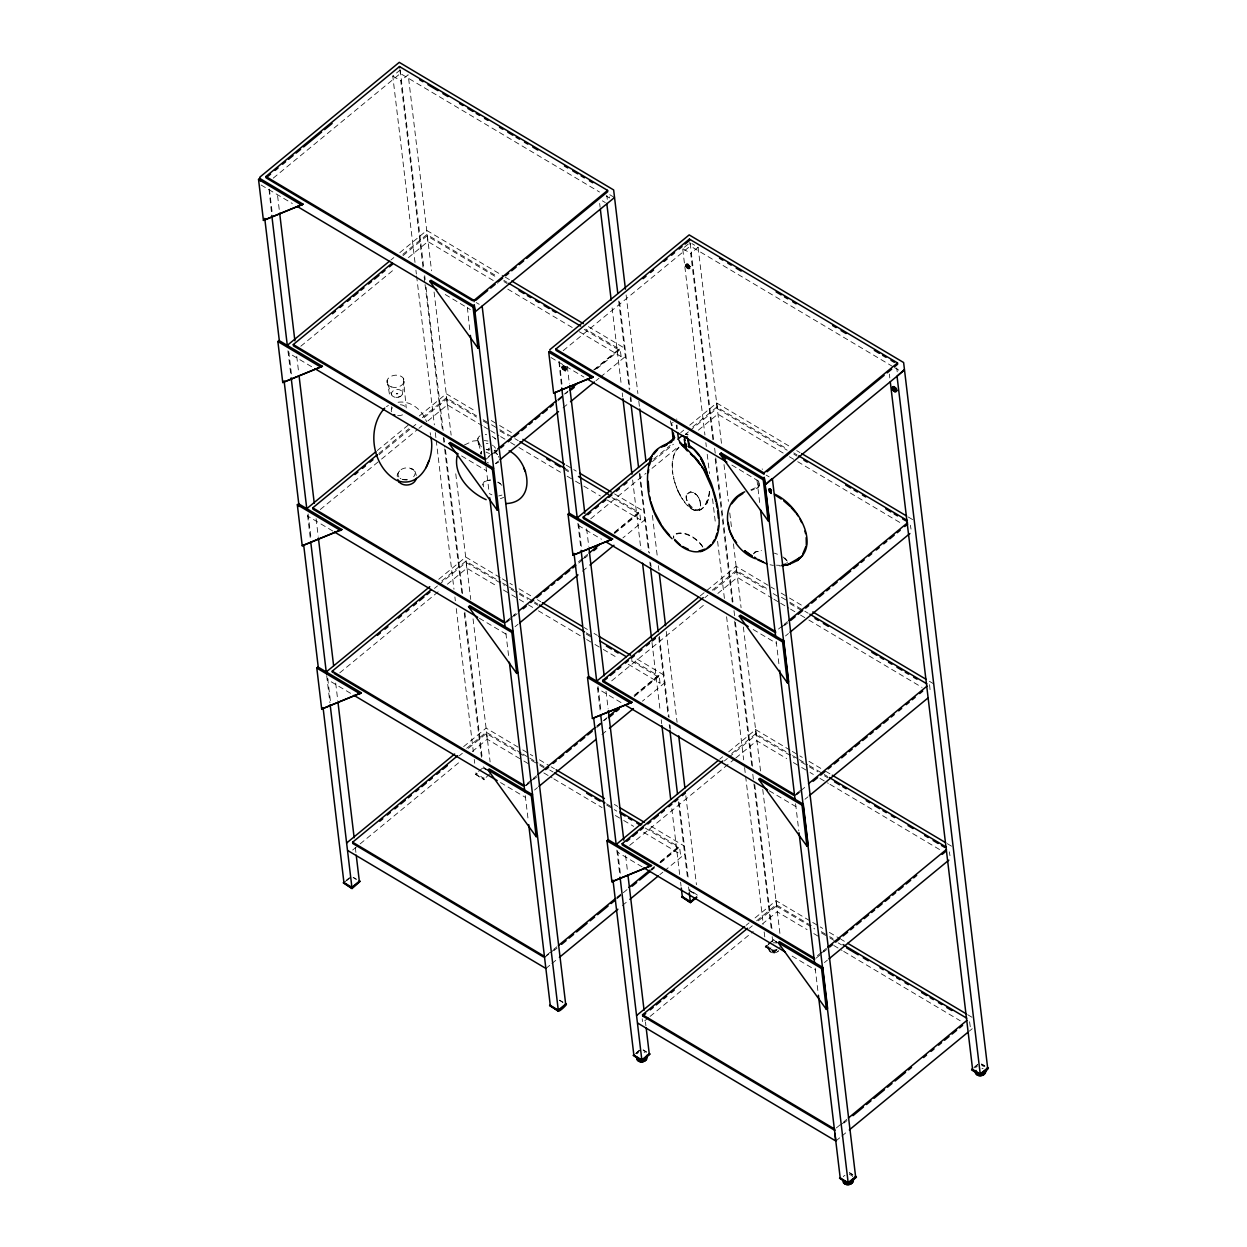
<?xml version="1.0" encoding="UTF-8"?>
<svg xmlns="http://www.w3.org/2000/svg" width="1247" height="1247" viewBox="0 0 1247 1247"><rect width="100%" height="100%" fill="white"/><g stroke="black" fill="none" stroke-linecap="round" stroke-linejoin="round"><path stroke-width="0.75" stroke-dasharray="5 3.75" d="M689.872 268.604C686.863 270.615 683.356 262.805 688.063 263.943C693.114 270.443 689.045 264.988 687.798 263.818M687.113 263.725C684.821 265.065 691.197 269.976 687.346 267.014C684.509 264.442 691.134 269.274 689.529 268.791M564.985 367.881C562.413 365.745 567.338 369.923 564.969 368.255C564.392 369.128 565.062 368.255 565.514 368.894M771.55 493.235C768.542 492.892 769.04 487.842 768.885 488.746M481.248 451.975L481.217 454.126L481.654 451.835M561.789 367.319L562.288 368.769L561.82 367.46M397.372 476.681C395.704 473.766 403.716 466.986 398.993 471.693M477.695 440.097L478.38 437.292L480.531 435.39M496.166 450.229L495.745 451.991M685.897 266.266C685.523 263.008 684.993 267.949 688.484 265.954M564.486 366.088C571.251 375.955 555.601 362.254 564.922 367.584M562.475 366.431L562.428 367.304L562.802 366.182L564.922 367.101L563.784 368.691L564.969 368.286M562.288 368.769L565.156 370.998L566.543 368.972M768.355 489.245C774.792 495.745 768.308 486.533 769.508 490.227C773.249 491.77 769.196 494.108 769.165 490.383M565.452 367.382L565.156 366.665A2.79 1.341 50.5 0 0 563.722 365.745A2.915 1.403 50.5 0 0 563.239 365.698L566.325 368.192L564.065 368.598L565.452 367.382L566.465 368.816L563.706 368.629L563.909 366.68L564.813 367.538L564.143 366.867M771.862 490.741C769.274 493.641 769.945 488.73 771.394 491.552M769.056 490.196L768.526 489.058L771.27 491.365M700.658 506.048L700.58 502.744M686.489 264.333L686.177 264.38A2.837 1.356 50.5 0 1 688.188 265.206A2.915 1.403 50.5 0 1 688.703 265.751C689.716 269.773 691.68 266.437 689.092 268.978M686.661 495.745C685.102 502.385 694.47 515.603 700.44 507.919M562.163 366.447L563.27 365.901L562.366 366.478M689.607 267.263L689.934 268.479M770.1 491.521L770.241 489.479L771.612 491.193M565.405 370.92L565.779 368.925M562.475 369.081L565.14 370.998M477.726 439.115L477.991 438.133M564.065 368.816L564.345 367.273M688.469 268.027L688.547 266.032L688.406 268.76M564.922 368.676C562.631 370.016 564.408 364.888 565.327 367.023M768.635 491.489L771.503 493.796L769.087 492.16M709.247 491.427C710.291 501.325 700.627 517.567 690.137 507.451M709.574 491.645C698.554 546.498 655.626 467.017 678.992 447.689M686.255 266.936C684.899 264.021 688.547 269.913 686.894 267.778M689.045 265.829L686.598 263.803M770.163 489.666L770.178 491.458M480.578 453.939L481.467 451.632M562.724 367.397L565.686 370.702M640.584 519.843L639.664 512.127M660.053 683.138L659.133 675.438M664.947 682.623L642.423 701.173M680.441 854.179L679.521 846.464M621.1 356.533L620.18 348.817M645.478 519.313L622.954 537.878M565.296 366.93L564.065 368.598M387.194 380.444L390.015 397.59M689.077 268.152L689.794 268.386M402.454 394.021L404.044 381.488L403.623 382.907M685.959 264.489L686.411 265.393M482.184 485.177L484.35 481.467L490.507 479.924M687.939 267.793C689.575 267.388 686.567 265.112 687.44 268.167M565.795 367.351L566.2 368.146L565.686 367.413M391.464 409.702L391.574 406.74M707.33 501.013L706.503 503.507M706.753 503.944L708.655 498.286M689.326 266.655C683.325 262.213 691.602 266.39 689.778 267.684M770.662 490.149L770.786 490.18M753.578 553.917L755.043 551.86L761.481 550.566M786.888 563.083L787.309 561.961M689.451 266.874L689.248 265.829M563.8 366.836L563.784 368.613M770.085 491.178L770.989 489.167L769.57 488.497A2.915 1.403 50.5 0 1 770.069 488.543A2.79 1.341 50.5 0 1 771.612 489.541L770.817 488.886M685.944 264.364L685.725 265.533M758.332 487.593L759.61 485.13L759.501 481.513M759.61 485.13L756.602 488.465L757.381 487.998L751.286 490.43M687.066 494.015L690.776 491.443L696.278 494.638M496.618 450.713L495.371 452.474M688.656 266.312L687.502 267.902M771.581 490.804C769.758 492.284 770.927 488.45 771.612 489.744M564.61 366.961L563.722 368.333M688.469 267.466L688.484 267.715M686.785 266.718C691.337 264.8 681.875 267.513 688.235 265.814L686.364 266.235L688.328 267.388M687.985 267.279L688.625 266.047L687.409 266.001M687.674 267.201L688.625 266.047L687.456 266.858M498.894 461.967L495.698 463.759M678.742 447.205C672.086 453.939 672.149 464.305 672.788 473.143M753.858 553.263L756.586 551.626L761.434 551.018M494.326 453.238L495.589 452.318M769.103 488.715L768.495 489.073M415.002 262.431L392.774 76.083L399.882 70.237M273.249 178.134L400.349 73.479L599.495 192.007M269.025 189.31L271.581 213.486M422.982 267.185L400.77 80.837L408.174 74.742L431.54 270.755M390.825 260.077L393.818 257.599M399.804 252.673L426.786 230.461L503.429 276.07M402.859 254.341L426.879 234.561L497.101 276.351M403.015 255.635L427.02 235.854L497.241 277.645M300.792 346.23L394.987 268.682M408.455 257.599L427.892 241.575L497.787 283.194M467.36 307.354L469.916 331.531M377.311 450.526L410.294 423.388M419.288 415.968L446.27 393.756L476.245 411.604M378.807 453.487L408.829 428.765M422.328 417.651L446.348 397.871L476.448 415.781M378.963 454.765L410.481 428.812M411.978 427.581L417.979 422.639M423.98 417.698L446.504 399.165L476.588 417.075M320.261 509.54L380.07 460.299M381.566 459.067L417.449 429.529M418.945 428.298L421.938 425.835M427.924 420.909L447.361 404.885L482.308 425.695M684.369 247.265L689.809 242.775M563.176 350.672L690.277 246.033L689.825 242.277M558.952 361.848L561.493 386.024M712.91 439.739L690.698 253.39L698.102 247.296L691.898 243.601M488.559 456.511L493.064 452.801M557.612 399.663L568.118 391.012M593.634 370L619.151 348.989L585.7 329.099M485.473 459.691L489.946 455.997M491.443 454.765L495.932 451.071M558.734 399.367L567.712 391.979M594.616 369.813L620.04 348.879M494.716 452.864L497.724 450.385M557.768 400.957L563.769 396.016M596.783 368.816L619.307 350.282L619.151 348.989M495.558 463.416L498.551 460.954M563.005 407.878L569.006 402.952M595.988 380.74L598.981 378.262M600.477 377.03L625.9 356.096M438.757 579.278L465.739 557.066L500.717 577.891M441.797 580.946L465.817 561.181L500.935 582.068M434.455 588.413L437.448 585.95M438.96 584.718L465.973 562.459L504.427 585.357M339.745 672.85L438.43 591.592M447.392 584.204L466.83 568.196L496.789 586.028M680.737 432.615L683.746 430.153M689.731 425.211L716.713 402.999L790.021 446.629M653.755 459.021L670.263 445.428M692.786 426.879L716.791 407.114L787.013 448.904M652.415 461.546L673.427 444.244M685.429 434.346L688.438 431.883M689.934 430.651L716.947 408.408L716.791 407.114M590.719 518.783L646.04 473.237M652.025 468.311L677.448 447.377M698.382 430.153L717.82 414.144L787.714 455.747M506.531 621.053L515.541 613.633M578.577 561.727L583.082 558.033M584.578 556.785L587.586 554.323M614.6 532.079L638.62 512.299L613.54 497.382M504.941 622.986L509.431 619.291M510.927 618.06L515.401 614.381M581.196 560.199L587.181 555.274M614.101 533.124L639.508 512.19M506.687 622.347L512.688 617.405M514.2 616.158L517.193 613.695M578.733 563.02L583.237 559.311M584.734 558.079L587.742 555.601M614.755 533.357L638.776 513.593L638.62 512.299M515.027 626.727L518.035 624.264M582.474 571.188L586.978 567.494M463.65 746.61L486.127 728.108L521.121 748.933M466.705 748.278L486.221 732.207L521.324 753.11M459.348 755.744L462.356 753.282M468.358 748.325L486.361 733.501L524.816 756.383M352.652 850.033L358.637 845.123M360.134 843.892L458.818 762.634M472.27 751.551L487.234 739.222L522.181 760.047M346.541 880.117L349.519 877.67M478.583 771.394L483.384 767.451L486.953 769.57M344.234 882.346L349.674 877.872M476.292 773.623L475.278 774.122L484.413 779.546M483.088 768.027L487.016 770.054M346.588 880.6L349.565 878.137M475.653 774.325L484.085 779.811M700.222 595.926L736.182 566.309L769.508 586.137M712.255 590.19L736.276 570.425L766.359 588.335M489.712 773.904L484.35 779.048M704.898 597.656L707.906 595.193M713.908 590.252L736.431 571.703L736.276 570.425M611.685 680.862L704.399 604.53M717.851 593.447L737.289 577.392L772.236 598.248M527.512 783.116L532.017 779.422M533.513 778.175L536.522 775.712M596.549 726.268L607.055 717.633M634.084 695.374L658.089 675.609L631.341 659.694M524.41 786.296L528.899 782.602M530.396 781.37L536.381 776.445M597.687 725.972L606.65 718.584M635.066 695.202L658.993 675.5M526.156 785.641L532.173 780.7M533.669 779.469L536.662 776.99M596.705 727.562L602.706 722.621M634.224 696.668L658.245 676.903L658.089 675.609M534.511 790.037L537.504 787.558M601.958 734.499L607.944 729.557M778.487 629.065L782.991 625.355M784.488 624.108L787.496 621.645M781.37 627.303L787.356 622.378M784.644 625.402L787.652 622.939M785.485 635.97L788.478 633.492M719.69 759.236L722.683 756.758M728.684 751.832L755.666 729.62L790.645 750.445M731.724 753.5L755.744 733.719L790.863 754.622M724.382 760.966L727.375 758.488M728.887 757.256L755.9 735.013L755.744 733.719M629.657 845.388L734.327 759.22M735.824 757.989L756.758 740.734L786.717 758.581M546.404 955.389L552.405 950.448M553.902 949.216L556.91 946.738M616.953 897.31L622.954 892.369M651.464 868.894L654.472 866.416M660.474 861.474L678.493 846.651L646.725 827.743M544.814 957.337L549.288 953.643M550.784 952.412L556.77 947.486M616.579 898.245L627.054 889.625M650.965 869.923L653.958 867.46M659.944 862.534L679.381 846.542M554.058 950.51L557.066 948.032M617.109 898.604L623.11 893.663M651.62 870.172L654.628 867.709M660.629 862.768L678.649 847.929L678.493 846.651M545.905 968.467L550.41 964.773M551.907 963.541L557.892 958.6M622.347 905.54L628.348 900.599M659.819 874.677L662.812 872.214M664.324 870.983L685.149 853.774M796.459 793.606L802.46 788.65M794.869 795.539L799.358 791.845M800.855 790.614L805.328 786.919M796.615 794.885L802.616 789.943M689.388 890.529L696.496 894.286M689.435 890.997L696.574 894.769M804.954 799.265L807.962 796.802M746.08 925.336L749.073 922.858M755.074 917.932L776.055 900.646L811.049 921.471M756.633 920.832L776.133 904.761L811.251 925.664M749.276 928.298L752.284 925.82M758.285 920.878L776.289 906.055L776.133 904.761M648.565 1017.661L642.579 1022.587L642.189 1018.783M650.061 1016.43L753.235 931.493M762.198 924.105L777.162 911.744L807.105 929.623M636.469 1052.671L639.446 1050.208M765.533 946.395L774.013 952.365L780.295 947.174M768.511 943.948L773.311 940.004L776.881 942.124M635.518 1053.777L639.602 1050.41M766.204 946.177L765.206 946.66L773.997 952.349M768.931 943.932L773.311 940.004L776.943 942.592M636.516 1053.138L639.493 1050.691M765.253 947.143L773.358 940.472M774.2 950.931L773.951 951.866L780.232 946.691M817.44 955.67L821.944 951.96M823.441 950.728L826.434 948.25M820.323 953.924L826.293 948.998M816.084 958.195L822.085 953.254M823.597 952.022L826.59 949.544M824.423 962.575L827.431 960.112M836.332 1127.943L842.333 1123.001M843.829 1121.77L846.838 1119.292M840.712 1124.95L846.697 1120.024M843.985 1123.048L846.994 1120.585M835.833 1141.021L840.322 1137.311M841.834 1136.079L847.82 1131.138M969.231 1031.191L972.224 1028.713M974.842 1066.746L977.819 1064.299M973.907 1067.853L977.991 1064.486M770.381 491.349L771.799 490.227M686.91 267.404L686.614 267.045M464.414 444.961L472.925 441.048L480.765 440.3M400.583 396.297L397.247 397.45L393.803 396.889M386.476 406.662L388.44 405.415M503.632 497.413L500.374 498.706M501.933 495.075L498.675 495.979M769.493 491.069L771.581 492.986M929.576 684.665L930.278 692.256M750.788 489.9L758.27 486.408L758.768 481.513M565.717 369.315L566.044 370.343M494.202 450.448L495.324 450.167L494.248 450.448M407.379 479.783L402.999 479.518L407.192 479.814A8.558 6.001 -6.8 0 1 401.846 479.191M398.089 402.267C410.949 400.365 422.468 410.123 426.552 421.782M779.578 565.951L782.228 565.779M490.414 480.189C486.704 479.674 482.121 482.683 483.524 486.813M486.252 443.371L487.998 443.464M776.445 565.187L779.406 565.312M486.891 449.621L489.338 449.902M485.254 434.564L486.626 434.689M484.288 440.503L487.936 441.048M911.027 529.087L910.357 525.236M663.84 675.017L635.674 658.213M949.98 855.691L949.31 851.857M970.275 1026.717L969.48 1021.028M489.385 449.45L489.136 449.388A1.902 1.341 -6.8 0 1 488.388 448.873L489.432 448.125M770.007 564.751L773.343 565.421M488.949 450.183L486.143 449.263M489.494 453.503L486.798 452.49A13.561 9.524 -6.8 0 1 485.971 452.006M774.325 553.138L777.505 554.245M693.519 492.534C671.104 491.271 706.846 527.652 699.442 499.112M487.296 462.403L488.512 462.949M491.926 494.825L490.585 494.217A20.482 14.387 -6.8 0 1 489.307 493.516M497.912 482.028L500.593 483.727M609.783 194.719L614.179 197.353M606.198 195.997L609.534 197.992L609.019 194.189M892.774 366.556L690.261 245.986M894.442 367.538L899.461 370.53M392.774 76.083L400.77 80.837M602.379 200.829L605.309 202.575M683.029 248.823L690.698 253.39M505.097 277.052L510.101 280.029M588.397 326.636L625.059 348.459M796.693 450.603L800.013 452.583M908.315 517.037L914.971 520.997M503.788 280.341L507.124 282.321M793.716 452.879L797.051 454.874M503.944 281.619L507.28 283.615M584.188 329.395L619.307 350.282M716.947 408.408L787.169 450.198M793.856 454.173L797.207 456.168M507.778 289.133L572.685 327.774M579.341 331.733L620.944 356.486M789.382 456.729L796.038 460.689M797.706 461.686L902.547 524.083M476.26 302.569L479.207 304.315M766.188 475.123L769.118 476.868M261.059 184.992L292.344 203.51M445.241 294.51L470.322 309.537M550.987 357.546L583.923 377.046M731.849 465.084L760.249 482.09M491.24 420.535L497.912 424.494M499.579 425.492L512.907 433.426M566.216 465.147L576.223 471.101M614.537 493.906L644.528 511.753M771.176 587.134L774.512 589.114M781.168 593.089L787.839 597.048M789.507 598.046L802.834 605.964M929.451 681.33L934.455 684.307M483.135 419.756L489.822 423.746M491.489 424.744L498.177 428.719M499.844 429.716L513.218 437.681M514.902 438.663L518.238 440.659M565.047 468.513L568.398 470.509M781.417 597.282L788.104 601.272M789.772 602.254L803.146 610.219M804.814 611.217L808.165 613.212M483.29 421.05L489.977 425.024M500 430.994L508.355 435.982M565.203 469.807L568.554 471.802M612.028 497.662L638.776 513.593M736.431 571.703L766.515 589.613M773.202 593.603L779.889 597.578M789.928 603.548L803.302 611.513M483.976 426.692L488.964 429.669M490.632 430.651L498.956 435.608M500.624 436.59L508.947 441.547M510.6 442.545L517.256 446.504M518.923 447.486L560.527 472.254M567.198 476.214L573.854 480.173M575.506 481.171L582.162 485.13M583.83 486.127L600.477 496.025M607.133 499.985L640.412 519.796M773.904 599.23L778.892 602.207M780.56 603.205L788.883 608.146M790.551 609.144L798.859 614.101M800.527 615.083L807.183 619.042M808.851 620.04L922.016 687.393M311.625 366.712L288.228 352.745M461.577 455.95L486.564 470.805M578.234 525.377L601.553 539.25M753.172 629.486L776.491 643.358M502.385 578.889L512.392 584.827M519.048 588.802L530.708 595.739M537.379 599.698L540.715 601.693M584.032 627.475L587.353 629.454M594.024 633.414L597.36 635.393M792.313 751.427L802.304 757.381M808.976 761.34L823.971 770.272M825.639 771.254L830.642 774.231M947.252 843.642L953.924 847.617M502.603 583.066L507.623 586.059M509.29 587.056L517.645 592.029M519.329 593.026L532.703 600.976M534.371 601.974L537.706 603.969M586.199 632.821L592.886 636.796M792.531 755.62L797.55 758.597M799.218 759.594L807.573 764.567M809.241 765.564L822.615 773.53M824.298 774.527L827.634 776.507M511.114 589.332L517.801 593.307M519.469 594.305L527.84 599.277M534.527 603.267L537.862 605.247M586.355 634.115L593.042 638.09M631.496 660.972L658.245 676.903M755.9 735.013L794.355 757.895M801.042 761.886L807.729 765.861M809.397 766.858L817.767 771.831M824.454 775.805L827.79 777.801M503.445 590.002L510.101 593.962M511.769 594.944L526.748 603.86M528.416 604.857L536.74 609.799M538.392 610.796L584.999 638.526M586.667 639.524L593.323 643.483M594.99 644.481L601.646 648.44M603.299 649.422L618.278 658.338M628.27 664.277L659.897 683.107M793.373 762.541L800.028 766.5M801.696 767.497L808.352 771.457M810.02 772.454L813.34 774.434M819.996 778.393L828.32 783.35M829.988 784.332L939.833 849.706M332.762 531.004L307.728 516.102M479.378 618.263L506.033 634.131M621.022 702.56L597.656 688.64M769.305 790.816L795.96 806.669M522.789 749.915L532.781 755.869M539.452 759.828L549.444 765.783M551.112 766.78L554.447 768.76M614.412 804.455L617.748 806.435M651.074 826.262L684.4 846.105M812.717 922.468L822.708 928.407M829.364 932.382L839.371 938.336M841.039 939.318L844.359 941.298M967.656 1014.684L974.312 1018.643M522.992 754.108L528.011 757.085M529.679 758.082L538.049 763.055M539.717 764.052L548.072 769.025M549.756 770.023L553.091 772.018M606.588 803.863L613.275 807.838M821.274 931.634L827.977 935.609M829.645 936.606L832.98 938.586M531.503 760.374L538.205 764.349M539.873 765.346L546.56 769.321M606.743 805.141L616.782 811.111M645.198 828.039L678.649 847.929M776.289 906.055L814.743 928.937M821.43 932.912L828.117 936.902M829.801 937.884L836.488 941.875M838.155 942.872L841.491 944.852M523.849 761.029L530.505 764.988M543.817 772.922L552.14 777.879M553.808 778.861L602.067 807.588M615.379 815.507L622.035 819.466M623.703 820.464L633.694 826.402M643.67 832.341L680.285 854.133M813.761 933.582L820.432 937.541M833.744 945.46L842.068 950.417M843.72 951.414L960.221 1020.747M981.607 1063.972L984.818 1065.873M486.642 769.726L483.275 766.827M697.385 895.143L689.607 889.625M776.569 942.264L773.202 939.365M981.436 1064.19L984.382 1065.936M981.67 1064.439L984.881 1066.356M350.578 693.316L327.197 679.397M500.515 782.555L525.501 797.425M642.174 866.868L617.125 851.95M792.11 956.106L815.429 969.963M353.291 877.342L356.502 879.244M559.638 1000.141L562.849 1002.042M643.218 1049.88L646.429 1051.798M849.566 1172.679L852.777 1174.596M353.135 877.561L356.065 879.306M559.467 1000.359L562.911 1002.526M643.062 1050.114L646.507 1052.265M849.394 1172.913L852.839 1175.079M412.165 469.028L413.116 469.651L410.497 468.358L415.08 471.522L416.42 475.746M782.929 556.926L787.356 561.244M768.931 490.414L771.051 492.051M494.654 438.102L495.792 439.038M691.274 508.386C681.267 500.671 675.734 488.372 673.442 476.198M497.257 454.173L495.947 452.988L497.491 454.625M694.86 493.126L697.541 496.088M501.824 485.301L500.826 484.366A20.482 14.387 -6.8 0 0 497.226 481.981M784.737 557.845L787.075 560.682M493.906 446.255L495.527 448.219M480.235 445.179L477.741 440.004M387.77 384.294L391.698 394.956M697.432 495.745L698.647 497.724M480.703 445.834L481.404 446.862M403.373 378.277L406.241 407.94M677.807 490.632L681.361 497.304M702.56 546.42C697.042 538.018 683.231 528.744 673.707 534.932L673.754 537.753M702.825 547.137C697.26 538.595 683.231 529.258 673.598 535.509L673.661 538.377M698.538 497.366L700.268 501.341M498.519 456.34L498.816 457.213M478.162 442.171L478.942 444.587M478.63 443.589L481.373 453.581L481.233 452.755M477.882 441.033L478.489 443.199M670.372 420.863L671.494 425.851M671.634 422.827L672.227 425.726M430.184 432.662L430.62 435.25M716.729 403.046L717.633 410.762M736.182 566.356L737.102 574.072M755.666 729.666L756.586 737.382M776.07 900.708L776.975 908.424M427.877 241.544L426.973 233.906M447.346 404.854L446.442 397.138M400.334 73.433L399.897 69.723M466.83 568.149L465.91 560.433M487.218 739.19L486.314 731.475M896.764 367.99L897.217 371.855M889.36 374.084L889.812 377.95M756.991 480.142L759.844 504.069M776.211 641.363L779.219 666.506M795.586 803.785L798.813 830.861M815.179 968.155L818.172 993.282M698.102 247.296L721.467 443.308M724.008 464.585L728.388 501.325M729.776 512.922L731.615 528.385M733.454 543.863L741.077 607.663M743.368 627.007L760.67 772.033M762.743 789.429L780.03 934.455M690.183 243.259L713.705 440.487M714.625 448.219L715.56 455.95M715.778 457.883L733.08 602.909M734 610.656L735.153 620.32M735.387 622.253L752.674 767.279M754.747 784.675L772.049 929.701M715.217 459.067L732.285 602.161M734.592 621.505L751.879 766.531M752.798 774.262L753.718 781.994M753.952 783.927L771.254 928.953M772.174 936.684L772.626 940.55M773.779 950.23L773.904 951.18L765.798 945.46M768.682 947.299L769.009 950.027M682.779 249.353L704.929 434.985M705.849 442.716L706.301 446.582M707.22 454.313L709.527 473.657M712.536 498.784L715.529 523.927M717.602 541.338L724.523 599.339M726.596 616.751L743.664 759.828M744.584 767.575L763.258 924.198M764.177 931.93L764.863 937.728M626.119 294.947L637.887 393.569M638.807 401.3L639.493 407.099M652.415 515.385L657.481 557.923M658.4 565.655L659.102 571.453M666.241 631.403L677.074 722.278M685.834 795.757L696.45 884.715M606.837 195.436L607.289 199.302M619.51 301.79L629.891 388.799M630.811 396.546L631.496 402.345M640.038 473.891L649.484 553.169M650.638 562.833L651.105 566.699M659.398 636.313L669.093 717.524M670.013 725.255L670.465 729.136M679.225 802.6L688.453 879.961M618.715 301.041L629.33 389.984M630.249 397.731L630.701 401.596M639.243 473.143L648.689 552.421M649.843 562.085L650.311 565.951M658.837 637.498L668.298 716.776M669.218 724.507L669.67 728.373M678.43 801.852L687.658 879.197M688.578 886.944L689.045 890.81M599.651 203.464L600.119 207.329M612.106 307.884L621.333 385.229M622.253 392.961L622.721 396.842M632.634 479.986L640.927 549.6M651.994 642.408L660.068 710.089M661.222 719.753L661.689 723.619M671.821 808.711L679.662 874.443M680.597 882.19L681.049 886.056M567.291 366.4L569.365 383.795M586.651 528.822L588.74 546.233M606.026 691.259L608.1 708.655M625.62 855.613L627.475 871.076M645.447 1021.901L645.915 1025.782M559.295 361.646L562.288 386.773M578.67 524.067L581.663 549.21M598.03 686.489L601.038 711.632M617.639 850.859L620.398 874.053M577.875 523.319L580.868 548.462M597.469 687.674L600.462 712.816M616.844 850.111L619.837 875.238M486.065 466.877L489.058 492.019M505.892 633.18L508.885 658.307M525.252 795.602L528.26 820.744M434.081 292.032L451.149 435.125M455.763 473.798L470.743 599.48M473.049 618.824L490.118 761.917M400.178 69.988L423.559 266.001M424.713 275.681L425.165 279.546M426.084 287.278L443.153 430.371M444.072 438.102L444.54 441.968M445.46 449.699L462.746 594.725M464.819 612.137L482.121 757.147M424.136 276.865L424.837 282.664M425.071 284.597L442.358 429.623M443.277 437.354L444.431 447.018M444.665 448.951L461.951 593.977M464.258 613.321L481.56 758.332M483.867 777.676L483.976 778.627L475.871 772.922M415.921 270.163L416.373 274.028M416.607 275.977L434.361 424.868M435.281 432.6L435.982 438.398M436.216 440.331L453.97 589.223M454.89 596.954L455.342 600.82M456.262 608.552L473.33 751.645M474.25 759.376L474.717 763.258M277.598 195.779L279.437 211.257M296.739 356.283L298.579 371.746M316.099 518.705L318.172 536.101M335.692 683.06L337.781 700.471M355.301 847.43L355.987 853.229M269.368 189.092L272.376 214.235M288.743 351.514L291.502 374.724M308.103 513.951L311.111 539.094M327.712 678.306L330.471 701.515M287.948 350.766L290.941 375.908M307.541 515.136L310.534 540.263M326.683 675.625L329.909 702.7M676.279 425.087L676.529 428.921M677.027 425.009L677.261 428.812M762.166 468.966A3.351 2.354 -6.8 0 1 762.634 469.262M673.084 422.484A3.351 2.354 -6.8 0 1 672.46 422.406M676.653 418.945A3.351 2.354 -6.8 0 1 676.856 419.382M685.679 433.987A2.494 1.761 -6.8 0 1 688.126 434.751M685.741 434.377A1.933 1.356 -6.8 0 1 687.627 434.969M565.343 366.774A2.915 1.403 50.5 0 1 565.717 367.179M636.952 1053.855A5.222 3.663 -6.8 0 1 638.589 1052.53M644.06 1052.047A5.222 3.663 -6.8 0 1 645.026 1052.499M843.299 1176.654A5.222 3.663 -6.8 0 1 844.92 1175.329M849.316 1174.58A5.222 3.663 -6.8 0 1 852.683 1176.591M776.772 949.341A5.222 3.663 -6.8 0 1 771.254 949.809A5.222 3.663 -6.8 0 1 768.666 946.52M773.093 942.872A5.222 3.663 -6.8 0 1 776.429 943.106M778.72 950.728A5.222 3.663 -6.8 0 1 771.114 952.334A5.222 3.663 -6.8 0 1 770.381 946.909M770.085 951.102A4.442 3.118 -6.8 0 0 771.207 952.209A4.442 3.118 -6.8 0 0 778.112 951.04M770.973 947.798A4.442 3.118 -6.8 0 0 769.804 949.778A4.442 3.118 -6.8 0 0 770.116 951.102M975.637 1067.697A5.222 3.663 -6.8 0 1 977.258 1066.356M981.67 1065.624A5.222 3.663 -6.8 0 1 983.712 1066.325M982.013 1068.352A5.222 3.663 -6.8 0 1 983.088 1068.601M492.425 445.132A13.561 9.524 -6.8 0 1 493.204 445.662M492.175 436.528A20.918 14.699 -6.8 0 1 495.76 439.006M494.233 451.819A18.502 12.984 -6.8 0 1 496.353 453.316M402.532 414.83A7.763 5.44 -6.8 0 1 397.622 415.641M391.433 411.791A7.763 5.44 -6.8 0 1 392.478 407.613M400.381 404.714A7.763 5.44 -6.8 0 1 406.538 408.564M398.915 477.04A8.558 6.001 -6.8 0 1 407.068 467.828A8.558 6.001 -6.8 0 1 413.661 476.775M400.942 478.77A8.558 6.001 -6.8 0 1 400.147 478.256M396.281 393.803L397.84 393.74L396.297 393.725M565.702 367.616L564.034 368.551L565.717 367.616M391.418 393.927A5.627 3.959 -6.8 0 0 398.666 397.138A5.627 3.959 -6.8 0 0 402.578 392.992A5.627 3.959 -6.8 0 0 398.229 389.547A5.627 3.959 -6.8 0 0 391.418 393.927M391.464 386.944A8.682 6.095 -6.8 0 0 404.153 380.538A8.682 6.095 -6.8 0 0 390.903 376.391A8.682 6.095 -6.8 0 0 391.464 386.944"/><path stroke-width="1.5" d="M892.275 389.142C890.982 382.985 900.287 392.337 894.395 391.496M685.71 445.008L685.741 446.317M893.273 390.28C890.467 389.064 895.705 388.752 893.211 388.612C893.429 389.469 895.486 392.524 896.78 390.716C895.907 386.352 890.561 385.12 896.188 388.394M673.816 437.868L673.816 439.91M806.341 544.97L806.186 537.613M893.46 389.516L893.211 388.612L893.008 389.438M892.088 388.596C891.418 385.65 894.255 390.155 892.899 388.55M892.104 388.285L892.182 388.924M896.375 388.69C898.261 395.735 891.278 384.7 894.348 391.34M648.393 472.597L648.689 469.371M893.678 389.532C895.268 392.992 895.938 388.363 893.74 388.799M717.898 530.162L718.412 525.782M685.304 446.145L684.229 439.038M894.551 391.464L893.242 390.576M895.377 388.581L896.297 391.277L895.954 390.077M893.148 389.204L894.598 388.659L892.229 388.705M648.954 464.492C643.779 491.037 652.508 519.874 672.071 538.72M326.293 671.93L429.763 586.682M346.682 842.972L454.656 754.014M549.74 349.768L689.17 234.904L903.623 362.534L987.64 1067.884L980.236 1073.979C979.113 1078 990.056 1067.9 988.029 1067.791M636.609 1015.51L744.584 926.568M577.267 517.864L652.259 456.075M894.068 390.545C894.193 392.275 895.969 386.071 893.787 388.363M457.072 456.059C453.285 475.341 469.76 492.394 486.159 499.688M416.327 478.318C414.69 485.364 404.059 487.187 399.321 482.199M384.731 408.081C365.917 428.438 372.417 467.422 396.905 480.531C421.47 489.525 435.53 456.854 430.854 437.089M805.983 546.28L802.756 554.027M715.419 538.314L717.041 533.124M649.874 461.671C651.635 450.401 662.032 445.273 671.65 442.03L670.855 442.529L673.146 439.63L672.086 429.171M650.326 460.268L651.183 457.587M649.562 464.866L651.76 458.039M685.18 447.798L685.834 446.099L685.304 447.424M685.429 445.834L684.93 447.112L686.645 446.13M426.022 467.719L428.921 460.673M786.732 564.844C826.418 554.541 800.06 505.222 774.886 494.28M894.037 390.576L894.878 388.783M712.598 542.819L714.469 539.811M731.677 503.757L737.788 496.852L742.853 493.531M892.696 386.897L892.525 387.162A2.837 1.356 50.5 0 1 895.065 388.565L893.678 389.656L894.8 390.264M895.938 391.574L896.141 390.67M653.599 454.407L657.59 449.559M894.021 389.999L894.956 388.846L894.317 390.077M685.523 447.081L686.77 446.629M789.632 563.519L798.61 558.344M799.093 558.874L797.082 560.714L802.6 555.648M796.63 560.168L799.763 557.315M707.127 547.994L710.977 544.69M258.534 179.428L259.781 178.415L303.083 204.196L263.429 220.407L258.534 179.428L301.852 205.209M472.488 300.683L266.063 177.822L265.907 176.544L399.492 66.559L607.585 190.401L607.741 191.679L526.686 258.425M267.559 176.591L270.568 174.128M275.073 170.418L278.065 167.94M282.57 164.23L285.579 161.767M288.571 159.289L293.076 155.579M296.085 153.116L300.589 149.406M303.582 146.928L321.601 132.104M324.594 129.626L332.107 123.453M263.429 220.407L303.083 204.196M277.878 341.553L279.11 340.54L322.412 366.306L282.757 382.533L277.878 341.553L321.18 367.335M389.313 261.309L287.543 345.154M484.039 459.27L293.435 345.84L293.294 344.546L392.353 262.992M332.466 313.714L335.474 311.236M339.979 307.526L342.972 305.063M347.477 301.353L350.485 298.875M353.478 296.412L357.983 292.702M360.991 290.224L363.984 287.761M368.489 284.051L371.497 281.573M374.49 279.11L378.994 275.4M382.003 272.922L384.996 270.459M389.5 266.749L392.509 264.27M282.757 382.533L322.412 366.306M479.16 347.056L477.928 348.069L429.747 281.323L430.979 280.31L474.281 306.076L558.266 1010.148C557.144 1014.17 568.086 1004.069 566.06 1003.96M474.156 301.665L474 300.387L607.585 190.401M475.653 300.433L487.655 290.551M490.663 288.073L495.168 284.363M498.161 281.9L502.666 278.19M505.674 275.727L508.667 273.249M511.675 270.77L516.18 267.076M519.173 264.598L523.678 260.888M477.928 348.069L473.049 307.089L474.281 306.076M297.332 504.786L298.563 503.772L341.881 529.539L302.226 545.765L297.332 504.786L340.634 530.552M375.815 451.757L307.011 508.464M503.523 622.58L312.919 509.15L312.763 507.856L377.295 454.719M354.943 474.546L357.936 472.067M362.441 468.373L365.449 465.895M369.954 462.185L372.947 459.722M302.226 545.765L341.881 529.539M548.727 352.137L549.958 351.124L593.26 376.89L553.621 393.117L548.727 352.137L592.029 377.903M555.835 349.082L763.928 472.925L764.068 474.219L555.991 350.376L555.835 349.082L689.42 239.097L897.513 362.939L897.653 364.233L894.66 366.696M643.047 278.705L646.04 276.226M650.544 272.516L653.553 270.053M664.059 261.402L667.051 258.924M671.556 255.214L674.565 252.751M679.069 249.041L682.062 246.563M685.071 244.1L689.575 240.39L689.42 239.097M497.272 510.194L449.076 443.449L450.307 442.436L493.609 468.202L492.378 469.215L497.272 510.194L498.504 509.181M553.621 393.117L593.26 376.89M497.569 449.091L556.1 400.895M569.614 389.781L577.127 383.593M500.717 447.907L503.726 445.444M508.23 441.734L511.223 439.256M514.232 436.793L518.736 433.083M521.745 430.605L526.234 426.91M529.242 424.432L532.251 421.954M535.244 419.491L539.748 415.781M542.757 413.318L547.262 409.608M550.254 407.13L553.263 404.667M571.266 389.828L574.275 387.365M500.063 459.722L558.516 411.588M570.503 401.721L594.476 381.972M316.8 668.065L318.047 667.051L361.349 692.818L321.695 709.044L316.8 668.065L360.102 693.831M332.388 672.46L332.232 671.167L431.291 589.597M377.42 635.378L380.413 632.915M384.918 629.205L387.926 626.727M398.432 618.076L401.425 615.613M405.93 611.903L408.938 609.424M413.443 605.715L416.436 603.252M419.444 600.773L423.949 597.064M426.942 594.601L429.95 592.122M321.695 709.044L361.349 692.818M568.055 514.263L569.302 513.25L612.604 539.016L572.95 555.242L568.055 514.263L611.357 540.029M516.726 673.427L468.545 606.681L469.776 605.668L513.078 631.434L511.847 632.447L516.726 673.427L517.957 672.414M664.261 446.192L674.752 437.557M583.206 517.1L775.494 631.528L775.634 632.821L583.362 518.393L583.206 517.1L650.763 461.484M677.776 439.24L682.28 435.53M587.867 514.684L590.875 512.205M595.38 508.495L598.373 506.033M602.878 502.323L605.886 499.844M608.879 497.382L611.887 494.903M616.392 491.193L619.385 488.73M623.89 485.021L626.898 482.542M572.95 555.242L612.604 539.016M518.549 611.17L575.584 564.205M589.083 553.091L599.589 544.44M523.194 608.754L526.203 606.276M530.708 602.566L533.7 600.103M536.709 597.625L541.214 593.915M544.206 591.452L548.711 587.742M551.72 585.264L554.712 582.801M557.721 580.323L562.226 576.613M565.218 574.15L569.723 570.44M572.732 567.962L575.74 565.499M593.743 550.66L596.752 548.197M719.924 454.033L721.171 453.004L764.473 478.786L769.352 519.765L768.121 520.778L719.924 454.033L763.242 479.799L768.121 520.778M519.531 623.017L577.985 574.898M589.971 565.016L613.96 545.282M763.928 472.925L897.513 362.939M767.076 471.74L884.154 375.347M887.147 372.884L891.652 369.174M763.242 479.799L764.473 478.786M764.988 484.896L772.064 478.614M980.345 1075.163L971.584 1069.957L972.239 1069.225L980.236 1073.979L897.029 376.189L904.106 369.891M543.38 956.917L352.776 843.486L352.636 842.208L457.696 755.698M379.805 821.243L382.798 818.78M387.303 815.07L390.311 812.592M394.816 808.882L397.809 806.419M400.817 803.941L405.322 800.231M408.315 797.768L411.323 795.29M415.828 791.58L418.821 789.117M421.829 786.639L426.334 782.929M429.327 780.466L432.335 777.988M436.84 774.278L439.832 771.815M442.841 769.337L447.346 765.627M587.524 677.495L588.755 676.482L632.058 702.248L592.419 718.475L587.524 677.495L630.826 703.261M343.564 882.564L352.028 888.534L360.071 881.395M344.234 882.346L343.237 882.845L352.028 888.519M536.194 836.706L488.013 769.96L489.245 768.931L532.547 794.713L531.316 795.726L536.194 836.706L537.426 835.693M698.71 597.157L596.939 681.002M793.435 795.134L602.847 681.688L602.691 680.41L703.246 597.609M359.713 881.161L351.981 888.035L330.143 704.633M604.343 680.457L607.336 677.994M610.344 675.515L614.849 671.806M617.842 669.343L620.85 666.864M625.355 663.155L628.363 660.692M631.356 658.213L634.364 655.735M638.869 652.041L641.862 649.562M646.367 645.852L649.375 643.39M652.368 640.911L655.376 638.448M592.419 718.475L632.058 702.248M538.018 774.465L595.053 727.515M608.567 716.386L620.57 706.503M545.672 769.586L548.68 767.108M553.185 763.398L556.178 760.935M559.186 758.457L563.691 754.747M566.684 752.284L571.188 748.574M574.197 746.096L577.19 743.633M580.198 741.154L584.703 737.445M587.696 734.982L592.2 731.272M608.707 717.68L613.212 713.97M616.221 711.491L619.229 709.029M739.268 616.143L740.5 615.13L783.802 640.911L788.681 681.891L787.449 682.904L739.268 616.143L782.57 641.924L787.449 682.904M539 786.327L595.957 739.44M609.44 728.326L633.429 708.577M788.992 620.414L907.567 522.774M790.645 620.46L795.15 616.751M798.158 614.288L802.663 610.578M805.656 608.1L808.664 605.637M811.657 603.158L816.162 599.448M819.17 596.986L823.675 593.276M826.667 590.797L829.676 588.335M832.669 585.856L837.173 582.146M840.182 579.684L850.688 571.032M853.696 568.554L858.185 564.844M861.194 562.381L864.202 559.903M868.707 556.193L871.7 553.73M876.205 550.021L879.213 547.542M883.702 543.848L886.711 541.369M889.719 538.891L894.208 535.197M897.217 532.718L900.225 530.24M904.73 526.546L907.722 524.067M789.975 632.26L909.889 533.545M782.57 641.924L783.802 640.911M606.993 840.774L608.224 839.745L651.526 865.527L611.887 881.738L606.993 840.774L650.295 866.54M718.194 760.467L616.408 844.313M622.159 843.705L814.431 958.148L814.587 959.426L622.315 844.998L622.159 843.705L722.73 760.919M626.82 841.289L629.813 838.826M632.821 836.347L637.326 832.637M640.319 830.175L643.327 827.696M647.832 823.986L650.825 821.524M653.833 819.045L658.338 815.335M661.331 812.873L664.339 810.394M668.844 806.684L671.837 804.221M674.845 801.743L677.854 799.28M682.358 795.57L685.351 793.092M611.887 881.738L651.526 865.527M758.722 779.375L759.969 778.362L803.271 804.144L808.15 845.107L806.918 846.136L758.722 779.375L802.024 805.157L806.918 846.136M558.407 945.507L615.441 898.541M628.956 887.428L649.968 870.125M561.571 944.322L566.076 940.612M569.068 938.149L573.573 934.439M576.582 931.961L587.088 923.31M590.08 920.847L594.585 917.137M597.594 914.659L608.1 906.008M611.092 903.545L615.597 899.835M632.104 886.243L636.609 882.533M639.617 880.07L650.123 871.419M559.404 957.369L617.857 909.234M629.844 899.368L658.322 875.908M808.461 783.708L927.051 686.084M813.122 781.292L817.627 777.582M820.635 775.12L825.14 771.41M828.133 768.931L831.141 766.469M834.134 763.99L838.639 760.28M841.647 757.817L846.152 754.108M849.145 751.629L852.153 749.166M855.146 746.688L859.651 742.978M862.659 740.515L867.164 736.806M870.157 734.327L873.165 731.864M876.158 729.386L880.663 725.676M883.671 723.213L888.176 719.503M891.169 717.025L894.177 714.562M898.682 710.852L901.675 708.39M906.179 704.68L909.188 702.201M912.181 699.738L915.189 697.26M919.694 693.55L922.702 691.087M549.896 1005.363L558.375 1011.333M681.953 896.64L690.417 902.61L696.714 897.435M550.582 1005.144L549.568 1005.643L558.313 1010.834L566.419 1004.178L565.343 1003.866M682.623 896.422L681.626 896.92L690.417 902.61M809.459 795.57L927.862 698.071M802.024 805.157L803.271 804.144M694.688 897.824L690.355 902.127L696.637 896.952M834.976 1130.468L642.704 1016.04L642.548 1014.746L747.623 928.236M642.704 1016.04L645.712 1013.562M650.217 1009.852L653.21 1007.389M656.218 1004.911L660.723 1001.201M663.716 998.738L666.724 996.259M671.229 992.55L674.222 990.087M633.492 1055.118L641.956 1061.088L649.718 1054.183M634.162 1054.9L633.164 1055.383L641.956 1061.072M778.19 942.654L779.437 941.641L822.739 967.407L827.618 1008.387L826.387 1009.4L778.19 942.654L821.508 968.436L826.387 1009.4M827.946 947.019L946.52 849.394M829.598 947.065L832.591 944.603M835.599 942.124L840.104 938.414M843.097 935.951L847.601 932.242M850.61 929.763L853.618 927.3M856.611 924.822L861.116 921.128M864.124 918.649L868.613 914.939M871.622 912.477L874.63 909.998M877.623 907.52L882.128 903.826M885.136 901.347L889.641 897.637M892.634 895.175L895.642 892.696M898.635 890.218L903.14 886.523M906.148 884.045L910.653 880.335M913.646 877.872L916.654 875.394M942.171 854.382L945.164 851.919M828.928 958.881L948.842 860.149M821.508 968.436L822.739 967.407M848.334 1118.06L966.908 1020.42M852.995 1115.644L863.501 1106.993M866.494 1104.515L870.998 1100.805M874.007 1098.342L884.513 1089.691M887.521 1087.213L892.01 1083.503M895.019 1081.04L905.525 1072.389M908.533 1069.91L911.526 1067.448M923.544 1057.55L926.537 1055.087M931.041 1051.377L934.05 1048.898M938.555 1045.189L941.547 1042.726M944.556 1040.247L949.061 1036.538M952.053 1034.075L956.558 1030.365M959.567 1027.902L962.559 1025.424M849.316 1129.907L967.734 1032.422M839.823 1177.916L848.303 1183.886L856.408 1177.199L855.988 1176.513M971.881 1069.193L980.282 1074.665L988.388 1067.993L987.312 1067.681M840.494 1177.698L839.496 1178.181L848.287 1183.871M972.551 1068.975L890.28 381.816M892.899 390.171C894.832 386.43 894.925 390.966 892.977 389.906M896.032 391.605L894.582 391.605M684.899 447.361L686.146 446.597M674.533 540.076C680.831 547.589 692.147 554.354 702.045 550.925M744.755 491.817C713.814 505.066 728.84 549.21 755.401 558.703M661.658 447.018L666.88 444.93M784.425 565.343L789.959 564.127L782.228 565.779L786.093 564.642M785.828 564.018L782.025 565.156M892.883 389.329L894.598 388.659M705.116 549.054L698.647 551.221M700.689 551.642C726.175 543.38 719.846 510.023 713.471 490.461C708.53 470.462 693.878 456.043 679.88 442.046L678.82 440.004M614.412 197.618L474.733 312.155M904.34 370.172L765.081 484.865L764.177 477.258M892.758 388.222L892.821 387.131M682.28 444.976L684.728 444.587M682.452 445.506L684.837 445.132M506.033 503.554C536.584 502.463 530.193 461.702 509.103 450.806M360.071 881.38L359.011 881.052M637.638 1023.054L835.833 1141.021L834.913 1133.258M766.687 563.831L758.082 560.028L754.544 557.113M763.538 562.101L758.176 559.467M688.297 549.257L682.655 546.482M688.952 445.569C700.611 452.178 705.942 465.957 708.405 478.521M688.968 446.083L693.846 449.388L699.224 455.825M892.571 389.033L892.493 389.376M419.615 79.73L422.951 81.71M427.939 84.687L437.931 90.626M442.934 93.603L447.922 96.58M459.582 103.517L462.902 105.496M467.906 108.458L472.894 111.435M476.229 113.415L479.549 115.394M484.553 118.371L487.873 120.351M499.533 127.288L502.853 129.267M507.856 132.244L512.844 135.206M516.18 137.201L519.5 139.181M524.504 142.142L527.824 144.122M532.828 147.099L537.816 150.076M564.455 165.929L567.775 167.909M572.778 170.886L577.766 173.847M581.102 175.827L584.422 177.807M589.426 180.784L592.746 182.763M719.535 258.223L722.87 260.202M727.858 263.179L731.194 265.159M736.182 268.136L741.17 271.098M776.133 291.907L781.136 294.884M784.457 296.864L787.792 298.844M792.78 301.821L796.116 303.8M832.731 325.592L836.067 327.571M841.055 330.549L846.058 333.526M874.35 350.36L879.353 353.337M882.673 355.317L886.009 357.297M890.997 360.274L894.333 362.254M606.775 203.448L617.795 293.31M511.753 281.027L583.393 323.659M801.681 453.565L906.647 516.04M508.792 283.318L580.697 326.106M798.719 455.872L907.395 520.545M518.986 290.582L524.005 293.559M527.341 295.555L530.692 297.55M535.696 300.527L539.047 302.522M544.066 305.515L549.085 308.492M552.421 310.487L555.772 312.467M803.894 460.143L807.23 462.138M845.684 485.021L850.703 487.998M854.055 489.993L857.39 491.988M862.41 494.965L865.761 496.961M885.822 508.901L890.841 511.894M894.177 513.873L897.528 515.868M902.532 518.846L905.883 520.841M265.907 176.544L474 300.387M482.137 306.061L565.67 1004.053L558.266 1010.148L550.27 1005.394L528.712 824.61M429.747 281.323L473.049 307.089M297.332 206.488L436.933 289.569M587.259 379.026L726.861 462.123M522.898 439.38L564.548 464.165M579.543 473.081L611.201 491.926M812.826 611.918L926.116 679.35M519.905 441.656L565.047 468.513M578.437 476.479L608.52 494.389M809.833 614.194L926.88 683.855M546.81 458.865L550.161 460.86M555.18 463.837L560.199 466.83M815.008 618.481L818.344 620.46M823.363 623.453L828.382 626.43M871.856 652.306L876.875 655.298M880.211 657.278L883.562 659.273M888.565 662.251L891.917 664.246M896.936 667.239L901.955 670.216M905.291 672.211L908.642 674.191M913.646 677.183L916.997 679.179M293.294 344.546L485.566 458.99M449.076 443.449L492.378 469.215M314.961 368.691L458.241 453.97M606.556 542.227L748.169 626.508M542.383 602.675L582.365 626.477M599.028 636.391L630.67 655.236M832.295 775.229L945.6 842.645M539.39 604.966L584.531 631.824M599.573 640.787L626.321 656.701M829.317 777.505L946.348 847.165M606.416 646.055L611.435 649.032M614.771 651.028L618.122 653.023M834.477 781.775L839.496 784.768M842.832 786.748L846.183 788.743M866.244 800.683L869.595 802.678M874.599 805.656L879.618 808.648M882.97 810.644L886.305 812.623M891.324 815.616L894.676 817.596M908.05 825.561L913.053 828.554M924.76 835.506L928.111 837.501M933.13 840.494L938.134 843.471M941.485 845.466L944.821 847.446M312.763 507.856L505.035 622.284M602.691 680.41L794.963 794.838M468.545 606.681L511.847 632.447M334.43 532.001L477.71 617.265M626.025 705.537L767.638 789.819M556.1 769.742L604.421 798.501M619.416 807.433L644.403 822.303M847.695 943.293L965.989 1013.686M554.759 773.015L604.92 802.865M619.977 811.813L641.706 824.75M843.019 944.556L966.737 1018.191M586.682 793.201L591.702 796.194M595.037 798.174L600.056 801.166M620.118 813.106L625.137 816.084M628.488 818.079L631.824 820.074M636.843 823.051L640.194 825.046M846.51 947.845L858.217 954.812M863.236 957.79L868.255 960.782M879.961 967.75L883.297 969.73M888.316 972.722L893.335 975.7M896.671 977.695L900.022 979.69M905.026 982.667L908.377 984.662M921.751 992.612L926.77 995.605M930.106 997.6L933.457 999.58M938.477 1002.572L941.812 1004.552M946.832 1007.545L951.851 1010.522M332.232 671.167L524.504 785.594M334.056 673.442L522.992 785.891M488.013 769.96L531.316 795.726M353.914 695.312L497.194 780.575M643.826 867.85L785.454 952.131M352.636 842.208L544.908 956.636M642.548 1014.746L834.82 1129.174M347.648 850.47L545.905 968.467M648.939 1053.606L649.999 1053.918L641.909 1060.589L620.071 877.171M855.271 1176.404L856.33 1176.716L848.241 1183.387L765.066 485.629M688.921 447.065L688.718 446.8M689.014 446.613L690.386 447.642L688.89 445.787M781.245 499.049L774.481 494.638M894.785 389.734L895.907 389.843L895.408 388.612M744.973 550.971L751.988 556.146L744.771 550.831M749.104 554.027L751.988 556.146M680.098 544.814L674.627 539.437M783.74 500.889L790.208 506.5M690.479 453.924L693.41 456.511M684.525 447.891L679.709 442.81M685.491 448.936L687.424 450.993M698.85 461.717L693.737 456.121L696.231 458.865M695.686 458.99L700.611 465.162M791.144 507.56L795.664 512.673M664.433 529.149L669.592 535.384M397.855 479.518L398.915 481.685M398.744 481.482L399.476 482.386M796.49 513.78L798.127 515.993M721.171 453.004L725.645 459.223M734.483 539.826L736.603 542.757M662.079 525.891L663.638 528.073M701.702 466.737L703.183 469.043M661.206 524.504L654.581 512.081M689.918 447.579L688.36 440.347M703.932 470.197L712.38 489.042M705.786 469.293L700.502 457.68L701.531 459.613M700.705 457.368L701.734 459.317M702.513 460.767L703.667 462.949M702.279 461.016L703.433 463.183M733.439 538.377L729.651 530.661L728.186 522.524M525.517 471.771L523.6 467.906M800.091 519.313L801.712 522.618M654.036 510.818L650.7 501.403M712.894 490.445L715.981 501.855M804.907 531.035L805.578 533.591M706.581 471.787L708.109 478.521M688.749 446.535L687.83 438.788M684.774 438.975L685.133 440.503M649.687 496.462L650.357 499.751M716.277 503.367L717.165 507.872M678.368 437.962L677.589 432.631M475.154 312.264L474.25 304.627M717.586 511.036L718.412 518.222M772.392 478.801L855.598 1176.607L848.194 1182.702L840.197 1177.947L818.406 995.215M760.53 509.867L775.759 637.498M779.671 670.372L795.118 799.919M799.046 832.793L814.54 962.513M625.433 289.148L613.649 189.949L399.258 62.35L259.859 177.121L260.249 180.924M639.727 409.032L645.946 461.234M659.32 573.386L665.555 625.604M678.695 735.824L684.915 788.026M631.169 405.462L638.542 467.329M650.544 567.884L658.151 631.699M669.904 730.321L677.511 794.121M689.279 892.743L690.308 901.425L682.312 896.671L681.283 887.989M600.353 209.278L611.186 300.153M622.939 398.775L631.933 474.187M642.548 563.13L651.542 638.542M661.908 725.551L670.668 799.031M569.598 385.728L584.812 513.359M588.958 548.166L604.187 675.78M608.333 710.587L623.781 840.151M627.927 874.942L644.076 1010.304M646.149 1027.715L649.251 1053.809L641.846 1059.903L633.866 1055.133L612.994 880.164M561.727 387.957L577.174 517.521M581.102 550.395L596.783 681.875M600.695 714.749L616.143 844.313M554.884 392.867L569.411 514.699M574.025 553.372L588.787 677.121M593.634 717.726L608.38 841.476M470.384 335.396L485.831 464.944M489.744 497.818L505.191 627.381M509.353 662.188L524.8 791.736M399.492 66.559L399.648 67.837M279.671 213.19L294.884 340.805M299.031 375.612L314.26 503.242M318.406 538.034L333.619 665.664M337.999 702.404L354.148 837.766M356.221 855.161L359.339 881.255L351.935 887.35L343.938 882.595L323.067 707.61M271.799 215.419L287.48 346.9M291.175 377.841L306.856 509.337M310.768 542.211L326.449 673.692M264.738 218.396L279.266 340.213M284.098 380.818L299.093 506.516M303.707 545.188L318.234 667.005M673.396 432.927L673.816 438.118L673.707 435.546M649.017 491.723L648.222 481.28M685.632 443.62L685.725 445.21L685.616 443.433M687.518 436.98A2.494 1.761 -6.8 0 1 683.45 435.702M686.131 437.058A1.933 1.356 -6.8 0 1 684.089 436.232M646.71 1056.536A5.222 3.663 -6.8 0 1 642.626 1061.743A4.442 3.118 -6.8 0 1 638.246 1060.667M636.656 1058.204A5.222 3.663 -6.8 0 0 642.626 1061.743A4.442 3.118 -6.8 0 0 646.164 1059.342M646.725 1055.367A5.222 3.663 -6.8 0 1 646.523 1056.178M646.055 1056.957A5.222 3.663 -6.8 0 1 644.434 1058.298M640.038 1059.03A5.222 3.663 -6.8 0 1 636.671 1057.035M637.778 1060.075A4.442 3.118 -6.8 0 1 637.669 1058.048M853.057 1179.335A5.222 3.663 -6.8 0 1 848.381 1184.619A5.222 3.663 -6.8 0 1 843.206 1180.192M852.854 1178.976A5.222 3.663 -6.8 0 1 850.766 1181.096M849.737 1181.548A5.222 3.663 -6.8 0 1 848.63 1181.813M847.508 1181.922A5.222 3.663 -6.8 0 1 843.003 1179.833M852.387 1180.114A4.442 3.118 -6.8 0 1 852.496 1182.14M852.106 1182.811A4.442 3.118 -6.8 0 1 847.929 1184.634A4.442 3.118 -6.8 0 1 844.11 1182.873M984.74 1070.799A5.222 3.663 -6.8 0 1 982.075 1072.576M976.666 1072.171A5.222 3.663 -6.8 0 1 975.341 1070.877M985.395 1070.378A5.222 3.663 -6.8 0 1 980.142 1075.678A5.222 3.663 -6.8 0 1 975.996 1070.44M984.725 1071.142A4.489 3.164 -6.8 0 1 981.685 1075.522A4.489 3.164 -6.8 0 1 976.12 1073.262M394.878 415.017A7.763 5.44 -6.8 0 1 394.068 414.659"/></g></svg>
